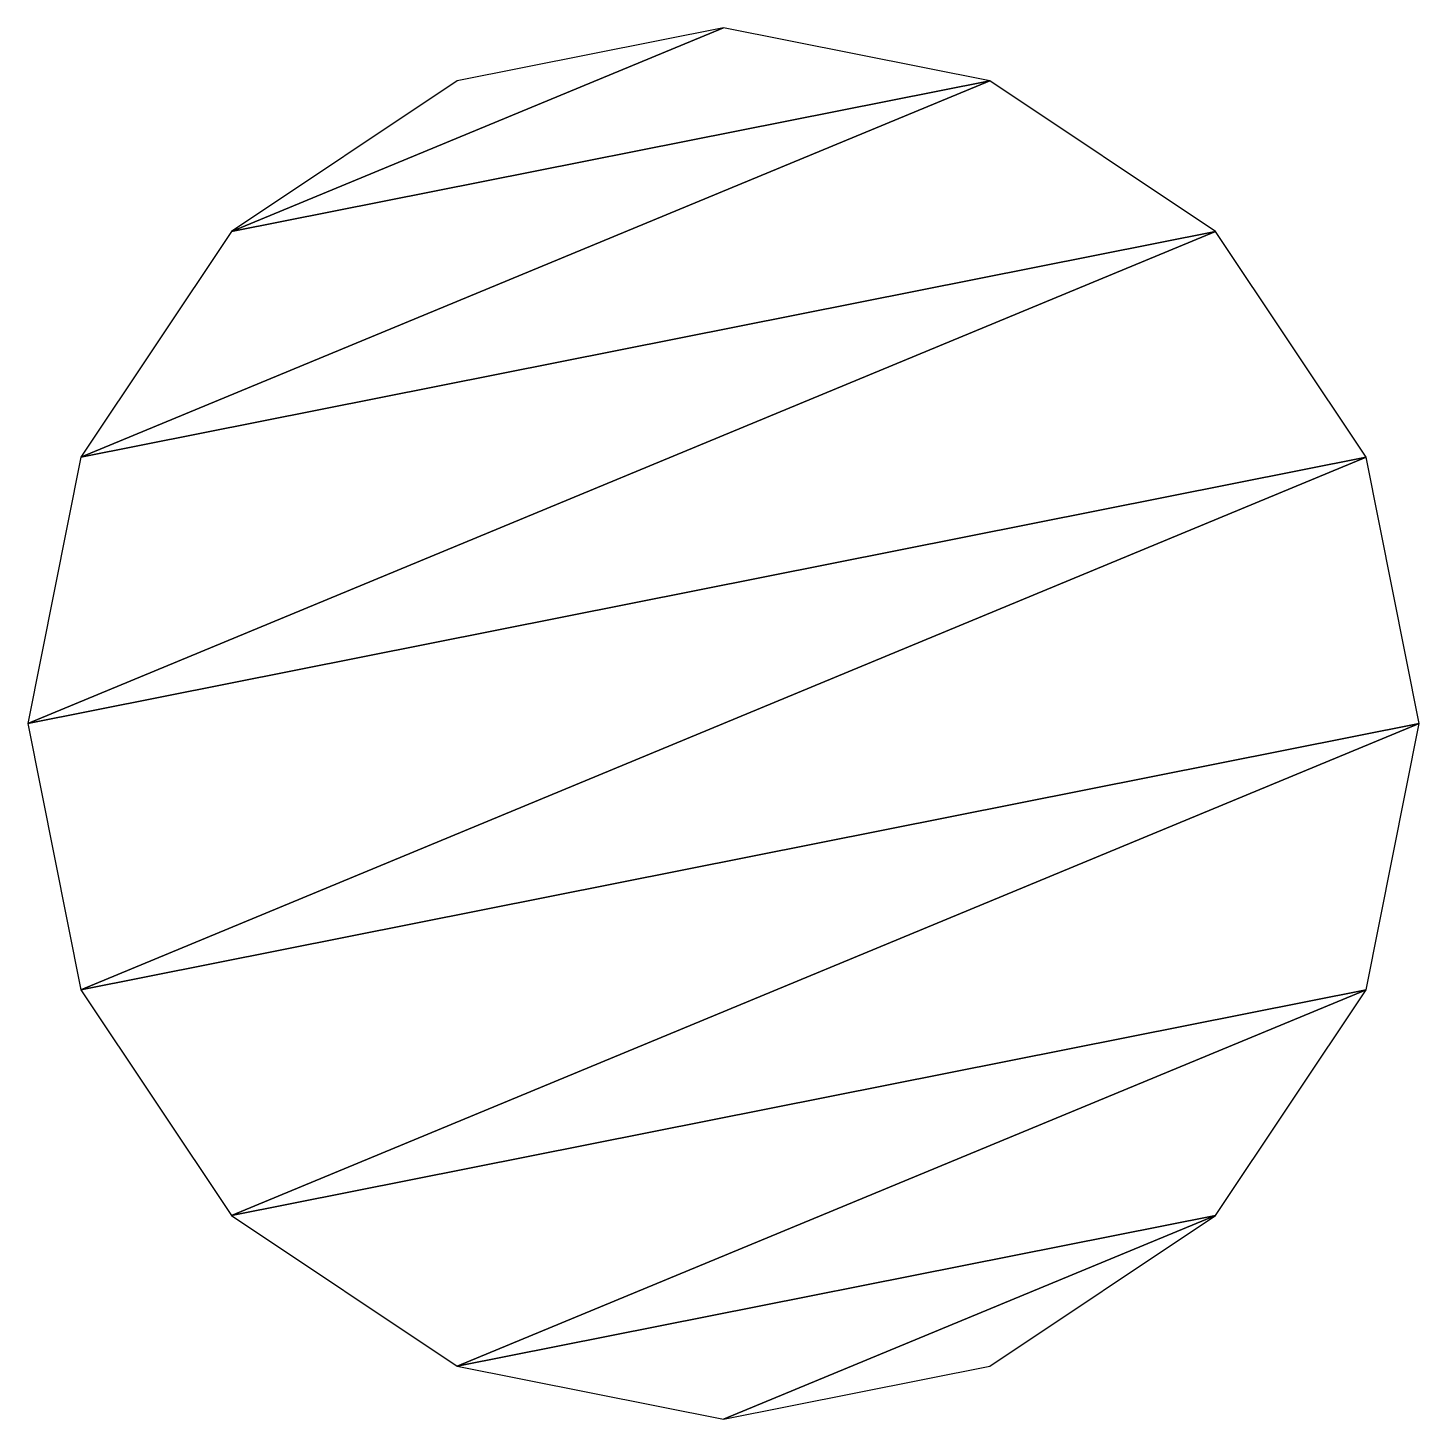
# Model space of a CAD drawing. Extents: x -127631 to 122369, y -128078 to 121922.
import ezdxf

# ---------------------------------------------------------------- set-up
doc = ezdxf.new("R2010")
doc.units = 0

msp = doc.modelspace()

# ---------------------------------------------------------------- linework, layer by layer
at = {"layer": 'mg_to_dxf', "color": 74}
for points in [[(-91019.77, 85310.74), (-91019.77, 85310.74), (-2631.43, 121922.4), (-50466.85, 112407.34)], [(-91019.77, 85310.74), (-91019.77, 85310.74), (45204, 112407.34), (-2631.43, 121922.4)], [(-118116.37, 44757.82), (-118116.37, 44757.82), (45204, 112407.34), (-91019.77, 85310.74)], [(-118116.37, 44757.82), (-118116.37, 44757.82), (85756.92, 85310.74), (45204, 112407.34)], [(-127631.43, -3077.6), (-127631.43, -3077.6), (85756.92, 85310.74), (-118116.37, 44757.82)], [(-127631.43, -3077.6), (-127631.43, -3077.6), (112853.52, 44757.82), (85756.92, 85310.74)], [(-118116.37, -50913.03), (-118116.37, -50913.03), (112853.52, 44757.82), (-127631.43, -3077.6)], [(-118116.37, -50913.03), (-118116.37, -50913.03), (122368.57, -3077.6), (112853.52, 44757.82)], [(-91019.77, -91465.95), (-91019.77, -91465.95), (122368.57, -3077.6), (-118116.37, -50913.03)], [(-91019.77, -91465.95), (-91019.77, -91465.95), (112853.52, -50913.03), (122368.57, -3077.6)], [(-50466.85, -118562.55), (-50466.85, -118562.55), (112853.52, -50913.03), (-91019.77, -91465.95)], [(-50466.85, -118562.55), (-50466.85, -118562.55), (85756.92, -91465.95), (112853.52, -50913.03)], [(-2631.43, -128077.6), (-2631.43, -128077.6), (85756.92, -91465.95), (-50466.85, -118562.55)], [(-2631.43, -128077.6), (-2631.43, -128077.6), (45204, -118562.55), (85756.92, -91465.95)]]:
    msp.add_3dface(points, dxfattribs=at)

doc.saveas('drawing.dxf')
